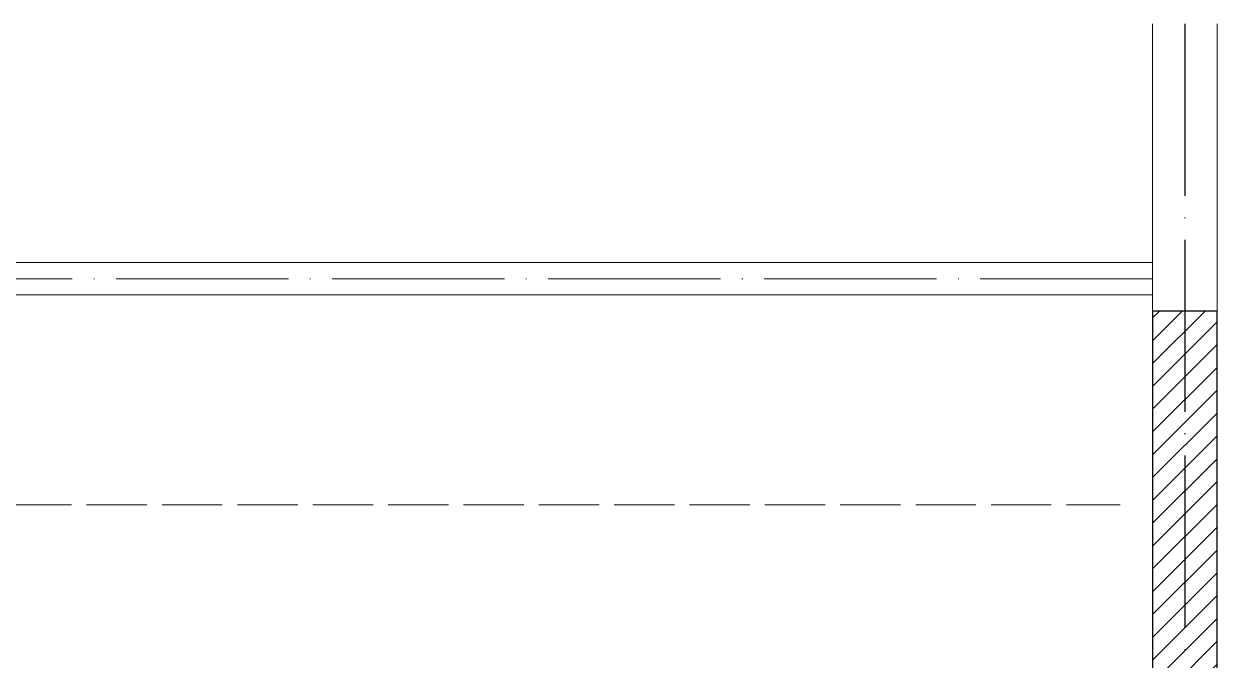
# Model space of a CAD drawing. Header units: millimetres. Extents: x 35877 to 3066687, y -650199 to -40525.
# Drawn here: x 147607.5 to 147773.8, y -180039 to -179950.3 of the extents above; entities that cross this region are included whole.
import ezdxf

# ---------------------------------------------------------------- set-up
doc = ezdxf.new("R2010")
doc.units = ezdxf.units.MM
doc.header["$MEASUREMENT"] = 0
doc.linetypes.add('ACAD_ISO02W100', pattern=[15, 12, -3])
doc.linetypes.add('ACAD_ISO04W100', pattern=[30, 24, -3, 0, -3])
for name, color, linetype, lineweight in [('GROUND FLOOR', 7, 'Continuous', 9), ('GROUND FLOOR  ( HATCH )', 251, 'Continuous', 9), ('X_PLOT', 1, 'Continuous', 9)]:
    doc.layers.add(name, color=color, linetype=linetype, lineweight=lineweight)

msp = doc.modelspace()

# ---------------------------------------------------------------- hatches: boundary and pattern name
at = {"layer": 'GROUND FLOOR  ( HATCH )', "transparency": 33554687}
h = msp.add_hatch(dxfattribs=at)
h.set_pattern_fill('ANSI31', color=6, scale=18, style=0)
h.set_pattern_definition([(45, (31233.0665, -17714.6763), (-1.590990258, 1.590990258), [])])
h.paths.add_polyline_path([(147773.752, -179990.351), (147764.752, -179990.351), (147764.752, -180333.851), (147773.752, -180333.851)])

# ---------------------------------------------------------------- linework, layer by layer
at = {"layer": 'GROUND FLOOR', "transparency": 33554687}
for p, q in [((147764.752, -179950.302, -0.005), (147764.752, -180471.235, -0.005)), ((147764.752, -179950.302, -0.005), (147764.752, -180041.351, -0.005)), ((147773.752, -179950.302, -0.005), (147773.752, -180471.235, -0.005)), ((147264.502, -179983.601, -0.005), (147764.752, -179983.601, -0.005)), ((147269.002, -179988.101, -0.005), (147764.752, -179988.101, -0.005))]:
    msp.add_line(p, q, dxfattribs=at)
at = {"layer": 'GROUND FLOOR', "color": 1, "linetype": 'ACAD_ISO04W100', "transparency": 33554687}
msp.add_line((147769.252, -179950.302, -0.005), (147769.252, -180333.851, -0.005), dxfattribs=at)
at = {"layer": 'GROUND FLOOR', "color": 1, "linetype": 'ACAD_ISO04W100', "transparency": 33554687, "elevation": -0.005}
msp.add_lwpolyline([(147764.752, -179985.851), (147266.752, -179985.851), (147266.752, -180448.351), (147764.752, -180448.351)], dxfattribs=at)
at = {"layer": 'GROUND FLOOR', "color": 6, "lineweight": 30, "transparency": 33554687, "elevation": -0.005}
msp.add_lwpolyline([(147773.752, -179990.351), (147764.752, -179990.351), (147764.752, -180333.851), (147773.752, -180333.851)], close=True, dxfattribs=at)
at = {"layer": 'GROUND FLOOR', "linetype": 'ACAD_ISO02W100', "ltscale": 0.7, "transparency": 33554687, "elevation": -0.005}
msp.add_lwpolyline([(147364.252, -180017.351), (147760.252, -180017.351)], dxfattribs=at)
at = {"layer": 'X_PLOT', "linetype": 'ACAD_ISO04W100', "lineweight": 30, "transparency": 33554687}
msp.add_line((147769.252, -179950.302, -0.005), (147769.252, -180446.101, -0.005), dxfattribs=at)

doc.saveas('drawing.dxf')
